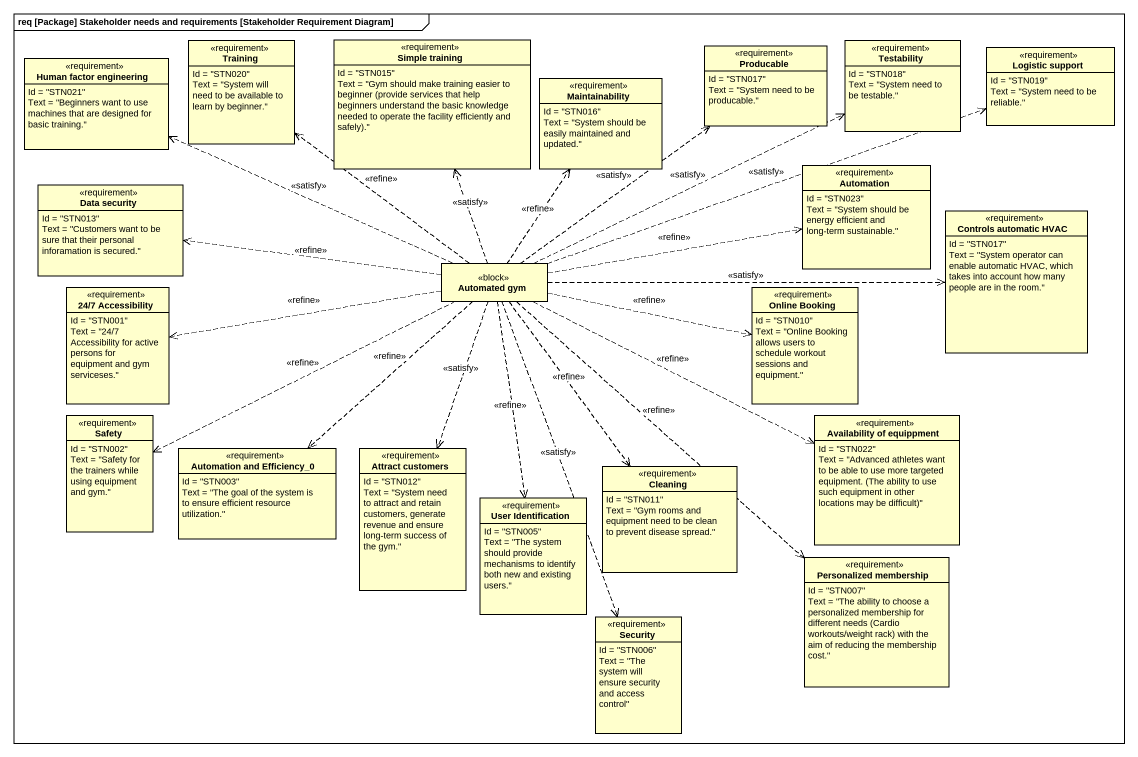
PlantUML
@startuml
mainframe req [Package] Stakeholder needs and requirements [Stakeholder Requirement Diagram]
hide circle
hide empty members
class "Human factor engineering" as Human_factor_engineering <<requirement>> #FFFFCC {
  Id = "STN021"
  Text = "Beginners want to use machines that are designed for basic training."
}
class Training <<requirement>> #FFFFCC {
  Id = "STN020"
  Text = "System will need to be available to learn by beginner."
}
class "Simple training" as Simple_training <<requirement>> #FFFFCC {
  Id = "STN015"
  {field} Text = "Gym should make training easier to beginner (provide services that help beginners understand the basic knowledge needed to operate the facility efficiently and safely)."
}
class Producable <<requirement>> #FFFFCC {
  Id = "STN017"
  Text = "System need to be producable."
}
class Testability <<requirement>> #FFFFCC {
  Id = "STN018"
  Text = "System need to be testable."
}
class "Logistic support" as Logistic_support <<requirement>> #FFFFCC {
  Id = "STN019"
  Text = "System need to be reliable."
}
class Maintainability <<requirement>> #FFFFCC {
  Id = "STN016"
  Text = "System should be easily maintained and updated."
}
class Automation <<requirement>> #FFFFCC {
  Id = "STN023"
  Text = "System should be energy efficient and long-term sustainable."
}
class "Data security" as Data_security <<requirement>> #FFFFCC {
  Id = "STN013"
  Text = "Customers want to be sure that their personal inforamation is secured."
}
class "Controls automatic HVAC" as Controls_automatic_HVAC <<requirement>> #FFFFCC {
  Id = "STN017"
  Text = "System operator can enable automatic HVAC, which takes into account how many people are in the room."
}
class "24/7 Accessibility" as r24_7_Accessibility <<requirement>> #FFFFCC {
  Id = "STN001"
  Text = "24/7 Accessibility for active persons for equipment and gym serviceses."
}
class "Automated gym" as Automated_gym <<block>> #FFFFCC
class "Online Booking" as Online_Booking <<requirement>> #FFFFCC {
  Id = "STN010"
  Text = "Online Booking allows users to schedule workout sessions and equipment."
}
class Safety <<requirement>> #FFFFCC {
  Id = "STN002"
  Text = "Safety for the trainers while using equipment and gym."
}
class "Availability of equippment" as Availability_of_equippment <<requirement>> #FFFFCC {
  Id = "STN022"
  {field} Text = "Advanced athletes want to be able to use more targeted equipment. (The ability to use such equipment in other locations may be difficult)"
}
class "Automation and Efficiency_0" as Automation_and_Efficiency_0 <<requirement>> #FFFFCC {
  Id = "STN003"
  Text = "The goal of the system is to ensure efficient resource utilization."
}
class "Attract customers" as Attract_customers <<requirement>> #FFFFCC {
  Id = "STN012"
  Text = "System need to attract and retain customers, generate revenue and ensure long-term success of the gym."
}
class Cleaning <<requirement>> #FFFFCC {
  Id = "STN011"
  Text = "Gym rooms and equipment need to be clean to prevent disease spread."
}
class "User Identification" as User_Identification <<requirement>> #FFFFCC {
  Id = "STN005"
  Text = "The system should provide mechanisms to identify both new and existing users."
}
class "Personalized membership" as Personalized_membership <<requirement>> #FFFFCC {
  Id = "STN007"
  {field} Text = "The ability to choose a personalized membership for different needs (Cardio workouts/weight rack) with the aim of reducing the membership cost."
}
class Security <<requirement>> #FFFFCC {
  Id = "STN006"
  Text = "The system will ensure security and access control"
}
Automated_gym .left.> Human_factor_engineering : <<satisfy>>
Automated_gym .up.> Training : <<refine>>
Automated_gym .up.> Simple_training : <<satisfy>>
Automated_gym .up.> Producable : <<satisfy>>
Automated_gym .right.> Testability : <<satisfy>>
Automated_gym .right.> Logistic_support : <<satisfy>>
Automated_gym .up.> Maintainability : <<refine>>
Automated_gym .right.> Automation : <<refine>>
Automated_gym .left.> Data_security : <<refine>>
Automated_gym .right.> Controls_automatic_HVAC : <<satisfy>>
Automated_gym .left.> r24_7_Accessibility : <<refine>>
Automated_gym .right.> Online_Booking : <<refine>>
Automated_gym .left.> Safety : <<refine>>
Automated_gym .right.> Availability_of_equippment : <<refine>>
Automated_gym ..> Automation_and_Efficiency_0 : <<refine>>
Automated_gym ..> Attract_customers : <<satisfy>>
Automated_gym ..> Cleaning : <<refine>>
Automated_gym ..> User_Identification : <<refine>>
Automated_gym ..> Personalized_membership : <<refine>>
Automated_gym ..> Security : <<satisfy>>
@enduml
